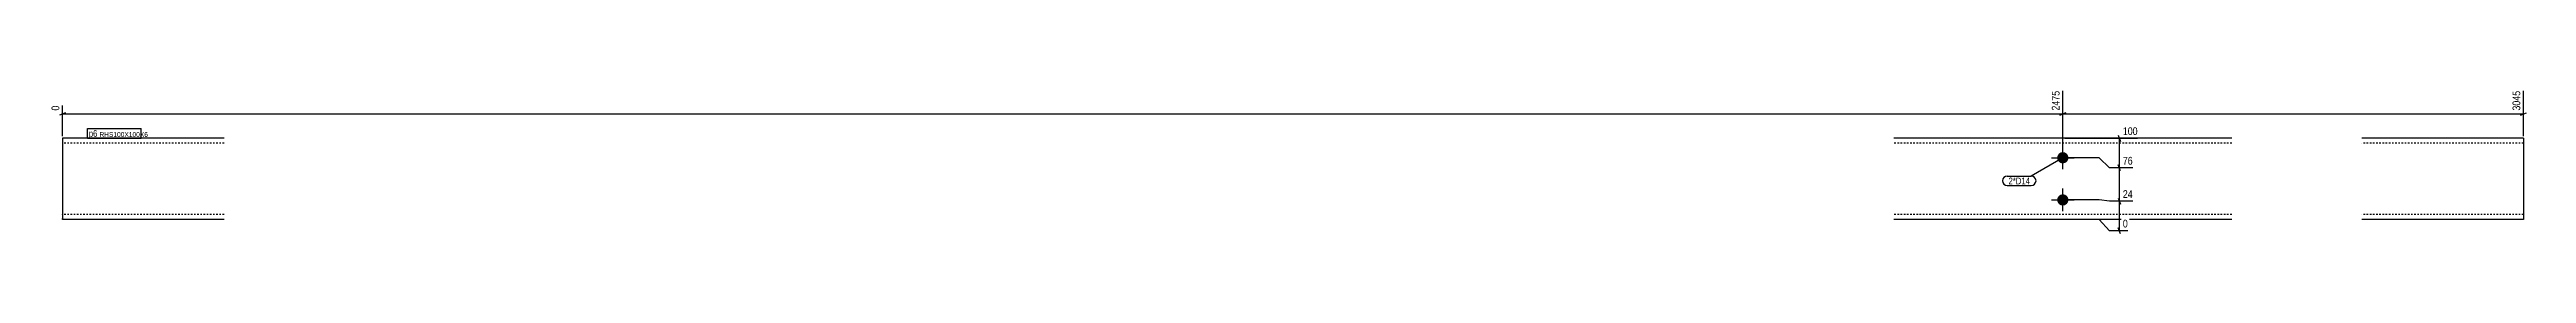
# Model space of a CAD drawing. Header units: millimetres. Extents: x 8 to 11991, y 8 to 186.
# Drawn here: x 8926 to 11991, y 8 to 186 of the extents above; entities that cross this region are included whole.
import ezdxf

# ---------------------------------------------------------------- set-up
doc = ezdxf.new("R2010")
doc.units = ezdxf.units.MM
doc.linetypes.add('DXK_LINE_DOT2', pattern=[3.9198, 1.9599, -1.9599])
for name, color, linetype in [('MÅLSÆTNING', 7, 'Continuous'), ('STÅL', 7, 'Continuous'), ('TEKST', 7, 'Continuous')]:
    doc.layers.add(name, color=color, linetype=linetype)
doc.styles.add('Arial Narrow', font='ARIALN.TTF', dxfattribs={"height": 0.2})

msp = doc.modelspace()

# ---------------------------------------------------------------- hatches: boundary and pattern name
at = {"layer": 'STÅL', "linetype": 'Continuous'}
for points in [[(11417.3, 108.3, -1), (11417.3, 94.3, -1)], [(11417.3, 56.3, -1), (11417.3, 42.3, -1)]]:
    msp.add_hatch(color=3, dxfattribs=at).paths.add_polyline_path(points)

# ---------------------------------------------------------------- linework, layer by layer
at = {"layer": 'MÅLSÆTNING', "color": 7, "linetype": 'Continuous'}
for p, q in [((8946, 156.8), (8938.5, 153.8)), ((8942.3, 127.8), (8942.3, 165.6)), ((8942.3, 155.3), (11417.3, 155.3)), ((11421, 156.8), (11413.5, 153.8)), ((11413.5, 153.8), (11421, 156.8)), ((11417.3, 103.8), (11417.3, 183.9)), ((11417.3, 103.8), (11417.3, 183.9)), ((11417.3, 155.3), (11987.3, 155.3)), ((11983.5, 153.8), (11991, 156.8)), ((11987.3, 127.8), (11987.3, 183.9)), ((11419.8, 125.3), (11509.9, 125.3)), ((11485.9, 129), (11488.9, 121.5)), ((11487.4, 88.8), (11487.4, 125.3)), ((11462.4, 101.3), (11419.8, 101.3)), ((11462.4, 101.3), (11419.8, 101.3)), ((11474.9, 88.8), (11462.4, 101.3)), ((11474.9, 88.8), (11462.4, 101.3)), ((11488.9, 85), (11485.9, 92.5)), ((11488.9, 85), (11485.9, 92.5)), ((11503.8, 88.8), (11474.9, 88.8)), ((11503.8, 88.8), (11474.9, 88.8)), ((11462.4, 49.2), (11419.8, 49.2)), ((11462.4, 49.2), (11419.8, 49.2)), ((11474.9, 47.7), (11462.4, 49.2)), ((11503.8, 47.7), (11474.9, 47.7)), ((11485.9, 51.5), (11488.9, 44)), ((11487.4, 11.3), (11487.4, 47.7)), ((11462.4, 25.3), (11419.8, 25.3)), ((11474.9, 11.3), (11462.4, 25.3)), ((11497.7, 11.3), (11474.9, 11.3)), ((11488.9, 7.5), (11485.9, 15))]:
    msp.add_line(p, q, dxfattribs=at)
at = {"layer": 'STÅL', "color": 2, "linetype": 'Continuous'}
for p, q in [((9142.3, 125.3), (8942.3, 125.3)), ((8942.3, 125.3), (8942.3, 26.2)), ((11626.3, 125.3), (11208.3, 125.3)), ((11987.3, 125.3), (11787.3, 125.3)), ((11987.3, 125.3), (11987.3, 25.3)), ((8942.3, 25.3), (8942.3, 26.2)), ((9142.3, 25.3), (8942.3, 25.3)), ((11626.3, 25.3), (11208.3, 25.3)), ((11987.3, 25.3), (11787.3, 25.3))]:
    msp.add_line(p, q, dxfattribs=at)
at = {"layer": 'STÅL', "color": 7, "linetype": 'DXK_LINE_DOT2'}
for p, q in [((9142.3, 119.3), (8942.3, 119.3)), ((11626.3, 119.3), (11208.3, 119.3)), ((11987.3, 119.3), (11787.3, 119.3)), ((8942.3, 31.3), (8942.3, 31.7)), ((9142.3, 31.3), (8942.3, 31.3)), ((11626.3, 31.3), (11208.3, 31.3)), ((11987.3, 31.3), (11787.3, 31.3)), ((11987.3, 31.3), (11987.3, 31.7))]:
    msp.add_line(p, q, dxfattribs=at)
at = {"layer": 'STÅL', "color": 3, "linetype": 'Continuous'}
for p, q in [((11403.3, 101.3), (11431.3, 101.3)), ((11417.3, 87.3), (11417.3, 115.3)), ((11417.3, 35.3), (11417.3, 63.3)), ((11403.3, 49.2), (11431.3, 49.2))]:
    msp.add_line(p, q, dxfattribs=at)

# ---------------------------------------------------------------- wipeouts: each hides what was drawn before it
at = {"color": 0}
msp.add_wipeout([(11376.8, 68.5), (11376.8, 77.3), (11350.1, 77.3), (11350.1, 68.5)], dxfattribs=at).dxf.layer = 'TEKST'

# ---------------------------------------------------------------- next in the draw order: wipeouts: each hides what was drawn before it
at = {"color": 0, "linetype": 'Continuous'}
for points in [[(11415.3, 185.9), (11401.3, 185.9), (11401.3, 157.5), (11415.3, 157.5)], [(11985.3, 185.9), (11971.3, 185.9), (11971.3, 157.5), (11985.3, 157.5)], [(8940.3, 167.6), (8926.3, 167.6), (8926.3, 157.5), (8940.3, 157.5)], [(11511.9, 127.3), (11511.9, 141.3), (11489.6, 141.3), (11489.6, 127.3)], [(11505.8, 49.7), (11505.8, 63.7), (11489.6, 63.7), (11489.6, 49.7)], [(11499.7, 13.3), (11499.7, 27.3), (11489.6, 27.3), (11489.6, 13.3)]]:
    msp.add_wipeout(points, dxfattribs=at).dxf.layer = 'MÅLSÆTNING'
at = {"color": 0}
for points in [[(8985.4, 127), (8985.4, 135.8), (8974.8, 135.8), (8974.8, 127)], [(11376.8, 68.5), (11376.8, 77.3), (11350.1, 77.3), (11350.1, 68.5)]]:
    msp.add_wipeout(points, dxfattribs=at).dxf.layer = 'TEKST'

# ---------------------------------------------------------------- next in the draw order: linework, layer by layer
at = {"layer": 'MÅLSÆTNING', "color": 7, "linetype": 'Continuous'}
for p, q in [((11487.4, 47.7), (11487.4, 88.8)), ((11474.9, 47.7), (11462.4, 49.2)), ((11503.8, 47.7), (11474.9, 47.7)), ((11485.9, 51.5), (11488.9, 44))]:
    msp.add_line(p, q, dxfattribs=at)
at = {"layer": 'TEKST', "color": 7, "linetype": 'Continuous'}
for p, q in [((11417.3, 101.3), (11378.3, 78.8)), ((11348.6, 78.8), (11378.3, 78.8)), ((11348.6, 67), (11378.3, 67))]:
    msp.add_line(p, q, dxfattribs=at)
for centre, radius, start, end in [((11348.6, 72.9), 5.87, 90, 270), ((11378.3, 72.9), 5.88, 270, 90)]:
    msp.add_arc(centre, radius, start, end, dxfattribs=at)

# ---------------------------------------------------------------- next in the draw order: texts
at = {"layer": 'MÅLSÆTNING', "color": 3, "linetype": 'Continuous', "style": 'Arial Narrow'}
for s, p in [('0', (8938.3, 159.5)), ('2475', (11413.3, 159.5)), ('3045', (11983.3, 159.5))]:
    msp.add_text(s, height=9.54, rotation=90.0002, dxfattribs=at).set_placement(p)
for s, p in [('100', (11491.6, 129.3)), ('24', (11491.6, 51.7)), ('0', (11491.6, 15.3))]:
    msp.add_text(s, height=9.54, dxfattribs=at).set_placement(p)
at = {"layer": 'TEKST', "color": 3, "style": 'Arial Narrow'}
msp.add_text('2*D14', height=8.35, dxfattribs=at).set_placement((11350.1, 68.5))

# ---------------------------------------------------------------- next in the draw order: wipeouts: each hides what was drawn before it
at = {"color": 0}
msp.add_wipeout([(8985.4, 127), (8985.4, 135.8), (8974.8, 135.8), (8974.8, 127)], dxfattribs=at).dxf.layer = 'TEKST'

# ---------------------------------------------------------------- next in the draw order: wipeouts: each hides what was drawn before it
at = {"color": 0, "linetype": 'Continuous'}
msp.add_wipeout([(11505.8, 90.8), (11505.8, 104.8), (11489.6, 104.8), (11489.6, 90.8)], dxfattribs=at).dxf.layer = 'MÅLSÆTNING'
at = {"color": 0}
msp.add_wipeout([(9038.3, 127), (9038.3, 133.3), (8988, 133.3), (8988, 127)], dxfattribs=at).dxf.layer = 'TEKST'

# ---------------------------------------------------------------- next in the draw order: texts
at = {"layer": 'MÅLSÆTNING', "color": 3, "linetype": 'Continuous', "style": 'Arial Narrow'}
msp.add_text('76', height=9.54, dxfattribs=at).set_placement((11491.6, 92.8))

# ---------------------------------------------------------------- next in the draw order: wipeouts: each hides what was drawn before it
at = {"color": 0}
msp.add_wipeout([(9038.3, 127), (9038.3, 133.3), (8988, 133.3), (8988, 127)], dxfattribs=at).dxf.layer = 'TEKST'

# ---------------------------------------------------------------- next in the draw order: linework, layer by layer
at = {"layer": 'TEKST', "color": 7, "linetype": 'Continuous'}
for p, q in [((8973.3, 137.3), (9039.8, 137.3)), ((8973.3, 125.5), (8973.3, 137.3)), ((8973.3, 125.5), (9039.8, 125.5)), ((9039.8, 125.5), (9039.8, 137.3))]:
    msp.add_line(p, q, dxfattribs=at)

# ---------------------------------------------------------------- next in the draw order: texts
at = {"layer": 'TEKST', "color": 3, "style": 'Arial Narrow'}
for s, height, p in [('p6', 8.35, (8974.8, 127)), ('RHS100X100X6', 5.965, (8988, 127))]:
    msp.add_text(s, height=height, dxfattribs=at).set_placement(p)

doc.saveas('drawing.dxf')
